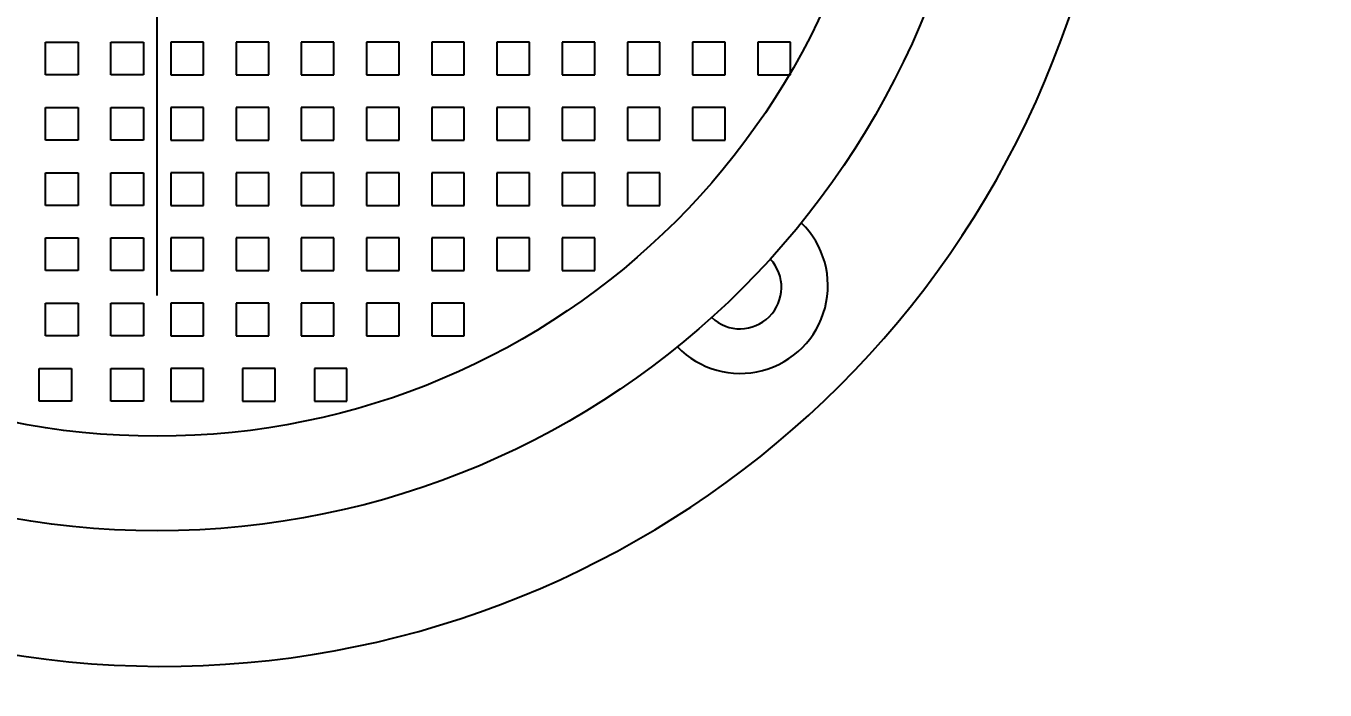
# Model space of a CAD drawing. Header units: millimetres. Extents: x 0 to 29400, y 0 to 20790.
# Drawn here: x 12153.1 to 12322.4, y 11348.7 to 11435.2 of the extents above; entities that cross this region are included whole.
import ezdxf

# ---------------------------------------------------------------- set-up
doc = ezdxf.new("R2010")
doc.units = ezdxf.units.MM
doc.header["$LTSCALE"] = 700
doc.linetypes.add('G', pattern=[2, 1.25, -0.25, 0.25, -0.25])
for name, color, linetype in [('01', 7, 'Continuous'), ('05', 142, 'G'), ('08', 1, 'Continuous')]:
    doc.layers.add(name, color=color, linetype=linetype)
doc.styles.get("Standard").update_dxf_attribs({"font": 'FZYTK.TTF', "width": 0.707})
doc.dimstyles.new('INTE', dxfattribs={"dimscale": 70, "dimtxt": 3.5, "dimasz": 3, "dimexe": 3, "dimexo": 0, "dimgap": 1, "dimtad": 1, "dimdec": 0, "dimdsep": 46, "dimtxsty": 'Standard', "dimcen": 0, "dimclrd": 1, "dimclre": 1, "dimclrt": 3, "dimaunit": 1, "dimadec": 0, "dimazin": 0, "dimtfac": 1, "dimtdec": 0, "dimtmove": 0, "dimatfit": 0, "dimfxl": 1, "dimarcsym": 0})

# ---------------------------------------------------------------- blocks, each defined once
blk = doc.blocks.new('*D853')
at = {"layer": '08', "color": 1, "lineweight": -2}
blk.add_line((15472.63, 12181.97), (6347.03, 8963.77), dxfattribs=at)
at = {"layer": '08', "color": 1}
blk.add_solid([(6335.39, 8996.77), (6358.67, 8930.76), (6148.98, 8893.92)], dxfattribs=at)
at = {"layer": 'DEFPOINTS', "color": 0}
for p in [(15472.63, 12181.97), (6148.98, 8893.92)]:
    blk.add_point(p, dxfattribs=at)
at = {"layer": '08', "color": 3, "insert": (7247.32, 9485.38), "char_height": 245, "attachment_point": 5, "rotation": 19.4255}
blk.add_mtext('R9886', dxfattribs=at)

msp = doc.modelspace()

# ---------------------------------------------------------------- linework, layer by layer
at = {"layer": '01'}
for p, q in [((12155.64, 11433.12), (12159.89, 11433.12)), ((12155.64, 11433.12), (12159.89, 11433.12)), ((12155.64, 11433.12), (12159.89, 11433.12)), ((12155.64, 11428.87), (12155.64, 11433.12)), ((12155.64, 11428.87), (12155.64, 11433.12)), ((12155.64, 11428.87), (12155.64, 11433.12)), ((12159.89, 11433.12), (12159.89, 11428.87)), ((12159.89, 11433.12), (12159.89, 11428.87)), ((12159.89, 11433.12), (12159.89, 11428.87)), ((12164.14, 11428.87), (12164.14, 11433.12)), ((12164.14, 11433.12), (12168.39, 11433.12)), ((12168.39, 11433.12), (12168.39, 11428.87)), ((12171.98, 11433.12), (12171.98, 11428.87)), ((12176.23, 11433.12), (12171.98, 11433.12)), ((12176.23, 11428.87), (12176.23, 11433.12)), ((12180.48, 11433.12), (12180.48, 11428.87)), ((12180.48, 11433.12), (12180.48, 11428.87)), ((12180.48, 11433.12), (12180.48, 11428.87)), ((12184.73, 11433.12), (12180.48, 11433.12)), ((12184.73, 11433.12), (12180.48, 11433.12)), ((12184.73, 11433.12), (12180.48, 11433.12)), ((12184.73, 11428.87), (12184.73, 11433.12)), ((12184.73, 11428.87), (12184.73, 11433.12)), ((12184.73, 11428.87), (12184.73, 11433.12)), ((12188.98, 11433.12), (12188.98, 11428.87)), ((12188.98, 11433.12), (12188.98, 11428.87)), ((12193.23, 11433.12), (12188.98, 11433.12)), ((12193.23, 11433.12), (12188.98, 11433.12)), ((12193.23, 11428.87), (12193.23, 11433.12)), ((12193.23, 11428.87), (12193.23, 11433.12)), ((12201.73, 11433.12), (12197.48, 11433.12)), ((12197.48, 11433.12), (12197.48, 11428.87)), ((12201.73, 11428.87), (12201.73, 11433.12)), ((12205.98, 11433.12), (12205.98, 11428.87)), ((12210.23, 11433.12), (12205.98, 11433.12)), ((12210.23, 11428.87), (12210.23, 11433.12)), ((12214.48, 11433.12), (12214.48, 11428.87)), ((12218.73, 11433.12), (12214.48, 11433.12)), ((12218.73, 11428.87), (12218.73, 11433.12)), ((12227.23, 11433.12), (12222.98, 11433.12)), ((12222.98, 11433.12), (12222.98, 11428.87)), ((12227.23, 11428.87), (12227.23, 11433.12)), ((12231.48, 11433.12), (12231.48, 11428.87)), ((12235.73, 11433.12), (12231.48, 11433.12)), ((12235.73, 11428.87), (12235.73, 11433.12)), ((12244.23, 11433.12), (12239.98, 11433.12)), ((12239.98, 11433.12), (12239.98, 11428.87)), ((12244.23, 11428.87), (12244.23, 11433.12)), ((12248.48, 11433.12), (12248.48, 11428.87)), ((12252.73, 11433.12), (12248.48, 11433.12)), ((12252.73, 11428.87), (12252.73, 11433.12)), ((12159.89, 11428.87), (12155.64, 11428.87)), ((12159.89, 11428.87), (12155.64, 11428.87)), ((12159.89, 11428.87), (12155.64, 11428.87)), ((12168.39, 11428.87), (12164.14, 11428.87)), ((12171.98, 11428.87), (12176.23, 11428.87)), ((12180.48, 11428.87), (12184.73, 11428.87)), ((12180.48, 11428.87), (12184.73, 11428.87)), ((12180.48, 11428.87), (12184.73, 11428.87)), ((12188.98, 11428.87), (12193.23, 11428.87)), ((12188.98, 11428.87), (12193.23, 11428.87)), ((12197.48, 11428.87), (12201.73, 11428.87)), ((12205.98, 11428.87), (12210.23, 11428.87)), ((12214.48, 11428.87), (12218.73, 11428.87)), ((12222.98, 11428.87), (12227.23, 11428.87)), ((12231.48, 11428.87), (12235.73, 11428.87)), ((12239.98, 11428.87), (12244.23, 11428.87)), ((12248.48, 11428.87), (12252.73, 11428.87)), ((12155.64, 11424.62), (12159.89, 11424.62)), ((12155.64, 11424.62), (12159.89, 11424.62)), ((12155.64, 11424.62), (12159.89, 11424.62)), ((12155.64, 11420.37), (12155.64, 11424.62)), ((12155.64, 11420.37), (12155.64, 11424.62)), ((12155.64, 11420.37), (12155.64, 11424.62)), ((12159.89, 11424.62), (12159.89, 11420.37)), ((12159.89, 11424.62), (12159.89, 11420.37)), ((12159.89, 11424.62), (12159.89, 11420.37)), ((12164.14, 11420.37), (12164.14, 11424.62)), ((12164.14, 11424.62), (12168.39, 11424.62)), ((12168.39, 11424.62), (12168.39, 11420.37)), ((12171.98, 11424.62), (12171.98, 11420.37)), ((12176.23, 11424.62), (12171.98, 11424.62)), ((12176.23, 11420.37), (12176.23, 11424.62)), ((12180.48, 11424.62), (12180.48, 11420.37)), ((12180.48, 11424.62), (12180.48, 11420.37)), ((12180.48, 11424.62), (12180.48, 11420.37)), ((12184.73, 11424.62), (12180.48, 11424.62)), ((12184.73, 11424.62), (12180.48, 11424.62)), ((12184.73, 11424.62), (12180.48, 11424.62)), ((12184.73, 11420.37), (12184.73, 11424.62)), ((12184.73, 11420.37), (12184.73, 11424.62)), ((12184.73, 11420.37), (12184.73, 11424.62)), ((12188.98, 11424.62), (12188.98, 11420.37)), ((12188.98, 11424.62), (12188.98, 11420.37)), ((12193.23, 11424.62), (12188.98, 11424.62)), ((12193.23, 11424.62), (12188.98, 11424.62)), ((12193.23, 11420.37), (12193.23, 11424.62)), ((12193.23, 11420.37), (12193.23, 11424.62)), ((12201.73, 11424.62), (12197.48, 11424.62)), ((12197.48, 11424.62), (12197.48, 11420.37)), ((12201.73, 11420.37), (12201.73, 11424.62)), ((12205.98, 11424.62), (12205.98, 11420.37)), ((12210.23, 11424.62), (12205.98, 11424.62)), ((12210.23, 11420.37), (12210.23, 11424.62)), ((12214.48, 11424.62), (12214.48, 11420.37)), ((12218.73, 11424.62), (12214.48, 11424.62)), ((12218.73, 11420.37), (12218.73, 11424.62)), ((12227.23, 11424.62), (12222.98, 11424.62)), ((12222.98, 11424.62), (12222.98, 11420.37)), ((12227.23, 11420.37), (12227.23, 11424.62)), ((12231.48, 11424.62), (12231.48, 11420.37)), ((12235.73, 11424.62), (12231.48, 11424.62)), ((12235.73, 11420.37), (12235.73, 11424.62)), ((12244.23, 11424.62), (12239.98, 11424.62)), ((12239.98, 11424.62), (12239.98, 11420.37)), ((12244.23, 11420.37), (12244.23, 11424.62)), ((12159.89, 11420.37), (12155.64, 11420.37)), ((12159.89, 11420.37), (12155.64, 11420.37)), ((12159.89, 11420.37), (12155.64, 11420.37)), ((12168.39, 11420.37), (12164.14, 11420.37)), ((12171.98, 11420.37), (12176.23, 11420.37)), ((12180.48, 11420.37), (12184.73, 11420.37)), ((12180.48, 11420.37), (12184.73, 11420.37)), ((12180.48, 11420.37), (12184.73, 11420.37)), ((12188.98, 11420.37), (12193.23, 11420.37)), ((12188.98, 11420.37), (12193.23, 11420.37)), ((12197.48, 11420.37), (12201.73, 11420.37)), ((12205.98, 11420.37), (12210.23, 11420.37)), ((12214.48, 11420.37), (12218.73, 11420.37)), ((12222.98, 11420.37), (12227.23, 11420.37)), ((12231.48, 11420.37), (12235.73, 11420.37)), ((12239.98, 11420.37), (12244.23, 11420.37)), ((12155.64, 11416.12), (12159.89, 11416.12)), ((12155.64, 11416.12), (12159.89, 11416.12)), ((12155.64, 11416.12), (12159.89, 11416.12)), ((12155.64, 11411.87), (12155.64, 11416.12)), ((12155.64, 11411.87), (12155.64, 11416.12)), ((12155.64, 11411.87), (12155.64, 11416.12)), ((12159.89, 11416.12), (12159.89, 11411.87)), ((12159.89, 11416.12), (12159.89, 11411.87)), ((12159.89, 11416.12), (12159.89, 11411.87)), ((12164.14, 11411.87), (12164.14, 11416.12)), ((12164.14, 11416.12), (12168.39, 11416.12)), ((12168.39, 11416.12), (12168.39, 11411.87)), ((12176.23, 11416.12), (12171.98, 11416.12)), ((12171.98, 11416.12), (12171.98, 11411.87)), ((12176.23, 11411.87), (12176.23, 11416.12)), ((12184.73, 11416.12), (12180.48, 11416.12)), ((12184.73, 11416.12), (12180.48, 11416.12)), ((12184.73, 11416.12), (12180.48, 11416.12)), ((12180.48, 11416.12), (12180.48, 11411.87)), ((12180.48, 11416.12), (12180.48, 11411.87)), ((12180.48, 11416.12), (12180.48, 11411.87)), ((12184.73, 11411.87), (12184.73, 11416.12)), ((12184.73, 11411.87), (12184.73, 11416.12)), ((12184.73, 11411.87), (12184.73, 11416.12)), ((12193.23, 11416.12), (12188.98, 11416.12)), ((12193.23, 11416.12), (12188.98, 11416.12)), ((12188.98, 11416.12), (12188.98, 11411.87)), ((12188.98, 11416.12), (12188.98, 11411.87)), ((12193.23, 11411.87), (12193.23, 11416.12)), ((12193.23, 11411.87), (12193.23, 11416.12)), ((12201.73, 11416.12), (12197.48, 11416.12)), ((12197.48, 11416.12), (12197.48, 11411.87)), ((12201.73, 11411.87), (12201.73, 11416.12)), ((12210.23, 11416.12), (12205.98, 11416.12)), ((12205.98, 11416.12), (12205.98, 11411.87)), ((12210.23, 11411.87), (12210.23, 11416.12)), ((12218.73, 11416.12), (12214.48, 11416.12)), ((12214.48, 11416.12), (12214.48, 11411.87)), ((12218.73, 11411.87), (12218.73, 11416.12)), ((12227.23, 11416.12), (12222.98, 11416.12)), ((12222.98, 11416.12), (12222.98, 11411.87)), ((12227.23, 11411.87), (12227.23, 11416.12)), ((12235.73, 11416.12), (12231.48, 11416.12)), ((12231.48, 11416.12), (12231.48, 11411.87)), ((12235.73, 11411.87), (12235.73, 11416.12)), ((12159.89, 11411.87), (12155.64, 11411.87)), ((12159.89, 11411.87), (12155.64, 11411.87)), ((12159.89, 11411.87), (12155.64, 11411.87)), ((12168.39, 11411.87), (12164.14, 11411.87)), ((12171.98, 11411.87), (12176.23, 11411.87)), ((12180.48, 11411.87), (12184.73, 11411.87)), ((12180.48, 11411.87), (12184.73, 11411.87)), ((12180.48, 11411.87), (12184.73, 11411.87)), ((12188.98, 11411.87), (12193.23, 11411.87)), ((12188.98, 11411.87), (12193.23, 11411.87)), ((12197.48, 11411.87), (12201.73, 11411.87)), ((12205.98, 11411.87), (12210.23, 11411.87)), ((12214.48, 11411.87), (12218.73, 11411.87)), ((12222.98, 11411.87), (12227.23, 11411.87)), ((12231.48, 11411.87), (12235.73, 11411.87)), ((12155.64, 11403.37), (12155.64, 11407.62)), ((12155.64, 11403.37), (12155.64, 11407.62)), ((12155.64, 11403.37), (12155.64, 11407.62)), ((12155.64, 11407.62), (12159.89, 11407.62)), ((12155.64, 11407.62), (12159.89, 11407.62)), ((12155.64, 11407.62), (12159.89, 11407.62)), ((12159.89, 11407.62), (12159.89, 11403.37)), ((12159.89, 11407.62), (12159.89, 11403.37)), ((12159.89, 11407.62), (12159.89, 11403.37)), ((12164.14, 11407.62), (12168.39, 11407.62)), ((12164.14, 11403.37), (12164.14, 11407.62)), ((12168.39, 11407.62), (12168.39, 11403.37)), ((12171.98, 11407.62), (12171.98, 11403.37)), ((12176.23, 11407.62), (12171.98, 11407.62)), ((12176.23, 11403.37), (12176.23, 11407.62)), ((12180.48, 11407.62), (12180.48, 11403.37)), ((12180.48, 11407.62), (12180.48, 11403.37)), ((12180.48, 11407.62), (12180.48, 11403.37)), ((12184.73, 11407.62), (12180.48, 11407.62)), ((12184.73, 11407.62), (12180.48, 11407.62)), ((12184.73, 11407.62), (12180.48, 11407.62)), ((12184.73, 11403.37), (12184.73, 11407.62)), ((12184.73, 11403.37), (12184.73, 11407.62)), ((12184.73, 11403.37), (12184.73, 11407.62)), ((12188.98, 11407.62), (12188.98, 11403.37)), ((12188.98, 11407.62), (12188.98, 11403.37)), ((12193.23, 11407.62), (12188.98, 11407.62)), ((12193.23, 11407.62), (12188.98, 11407.62)), ((12193.23, 11403.37), (12193.23, 11407.62)), ((12193.23, 11403.37), (12193.23, 11407.62)), ((12197.48, 11407.62), (12197.48, 11403.37)), ((12201.73, 11407.62), (12197.48, 11407.62)), ((12201.73, 11403.37), (12201.73, 11407.62)), ((12205.98, 11407.62), (12205.98, 11403.37)), ((12210.23, 11407.62), (12205.98, 11407.62)), ((12210.23, 11403.37), (12210.23, 11407.62)), ((12214.48, 11407.62), (12214.48, 11403.37)), ((12218.73, 11407.62), (12214.48, 11407.62)), ((12218.73, 11403.37), (12218.73, 11407.62)), ((12222.98, 11407.62), (12222.98, 11403.37)), ((12227.23, 11407.62), (12222.98, 11407.62)), ((12227.23, 11403.37), (12227.23, 11407.62)), ((12159.89, 11403.37), (12155.64, 11403.37)), ((12159.89, 11403.37), (12155.64, 11403.37)), ((12159.89, 11403.37), (12155.64, 11403.37)), ((12168.39, 11403.37), (12164.14, 11403.37)), ((12171.98, 11403.37), (12176.23, 11403.37)), ((12180.48, 11403.37), (12184.73, 11403.37)), ((12180.48, 11403.37), (12184.73, 11403.37)), ((12180.48, 11403.37), (12184.73, 11403.37)), ((12188.98, 11403.37), (12193.23, 11403.37)), ((12188.98, 11403.37), (12193.23, 11403.37)), ((12197.48, 11403.37), (12201.73, 11403.37)), ((12205.98, 11403.37), (12210.23, 11403.37)), ((12214.48, 11403.37), (12218.73, 11403.37)), ((12222.98, 11403.37), (12227.23, 11403.37)), ((12155.64, 11394.87), (12155.64, 11399.12)), ((12155.64, 11394.87), (12155.64, 11399.12)), ((12155.64, 11394.87), (12155.64, 11399.12)), ((12155.64, 11399.12), (12159.89, 11399.12)), ((12155.64, 11399.12), (12159.89, 11399.12)), ((12155.64, 11399.12), (12159.89, 11399.12)), ((12159.89, 11399.12), (12159.89, 11394.87)), ((12159.89, 11399.12), (12159.89, 11394.87)), ((12159.89, 11399.12), (12159.89, 11394.87)), ((12164.14, 11394.87), (12164.14, 11399.12)), ((12164.14, 11399.12), (12168.39, 11399.12)), ((12168.39, 11399.12), (12168.39, 11394.87)), ((12171.98, 11399.12), (12171.98, 11394.87)), ((12176.23, 11399.12), (12171.98, 11399.12)), ((12176.23, 11394.87), (12176.23, 11399.12)), ((12180.48, 11399.12), (12180.48, 11394.87)), ((12180.48, 11399.12), (12180.48, 11394.87)), ((12180.48, 11399.12), (12180.48, 11394.87)), ((12184.73, 11399.12), (12180.48, 11399.12)), ((12184.73, 11399.12), (12180.48, 11399.12)), ((12184.73, 11399.12), (12180.48, 11399.12)), ((12184.73, 11394.87), (12184.73, 11399.12)), ((12184.73, 11394.87), (12184.73, 11399.12)), ((12184.73, 11394.87), (12184.73, 11399.12)), ((12188.98, 11399.12), (12188.98, 11394.87)), ((12188.98, 11399.12), (12188.98, 11394.87)), ((12193.23, 11399.12), (12188.98, 11399.12)), ((12193.23, 11399.12), (12188.98, 11399.12)), ((12193.23, 11394.87), (12193.23, 11399.12)), ((12193.23, 11394.87), (12193.23, 11399.12)), ((12197.48, 11399.12), (12197.48, 11394.87)), ((12201.73, 11399.12), (12197.48, 11399.12)), ((12201.73, 11394.87), (12201.73, 11399.12)), ((12205.98, 11399.12), (12205.98, 11394.87)), ((12210.23, 11399.12), (12205.98, 11399.12)), ((12210.23, 11394.87), (12210.23, 11399.12)), ((12159.89, 11394.87), (12155.64, 11394.87)), ((12159.89, 11394.87), (12155.64, 11394.87)), ((12159.89, 11394.87), (12155.64, 11394.87)), ((12168.39, 11394.87), (12164.14, 11394.87)), ((12171.98, 11394.87), (12176.23, 11394.87)), ((12180.48, 11394.87), (12184.73, 11394.87)), ((12180.48, 11394.87), (12184.73, 11394.87)), ((12180.48, 11394.87), (12184.73, 11394.87)), ((12188.98, 11394.87), (12193.23, 11394.87)), ((12188.98, 11394.87), (12193.23, 11394.87)), ((12197.48, 11394.87), (12201.73, 11394.87)), ((12205.98, 11394.87), (12210.23, 11394.87)), ((12154.79, 11390.62), (12159.04, 11390.62)), ((12154.79, 11386.37), (12154.79, 11390.62)), ((12159.04, 11390.62), (12159.04, 11386.37)), ((12164.14, 11386.37), (12164.14, 11390.62)), ((12164.14, 11390.62), (12168.39, 11390.62)), ((12168.39, 11390.62), (12168.39, 11386.37)), ((12171.98, 11390.62), (12171.98, 11386.37)), ((12176.23, 11390.62), (12171.98, 11390.62)), ((12176.23, 11386.37), (12176.23, 11390.62)), ((12181.33, 11390.62), (12181.33, 11386.37)), ((12185.58, 11390.62), (12181.33, 11390.62)), ((12185.58, 11386.37), (12185.58, 11390.62)), ((12190.68, 11390.62), (12190.68, 11386.37)), ((12194.93, 11390.62), (12190.68, 11390.62)), ((12194.93, 11386.37), (12194.93, 11390.62)), ((12159.04, 11386.37), (12154.79, 11386.37)), ((12168.39, 11386.37), (12164.14, 11386.37)), ((12171.98, 11386.37), (12176.23, 11386.37)), ((12181.33, 11386.37), (12185.58, 11386.37)), ((12190.68, 11386.37), (12194.93, 11386.37))]:
    msp.add_line(p, q, dxfattribs=at)
for radius in [107.94, 95.62]:
    msp.add_circle((12170.18, 11477.4), radius, dxfattribs=at)
for centre, radius, start, end in [((12154.36, 11462.13), 225, 274.0326, 12.8453), ((12155.18, 11492.4), 255, 183.3723, 273.3723), ((12170.79, 11476.8), 125, 179.7234, 346.4488), ((12246.19, 11401.4), 11.43, 224.2007, 45.7993)]:
    msp.add_arc(centre, radius, start, end, dxfattribs=at)
at = {"layer": '01', "color": 7, "linetype": 'Continuous'}
msp.add_arc((12246.17, 11401.18), 5.4, 226.8024, 43.0193, dxfattribs=at)
at = {"layer": '05'}
msp.add_line((12170.18, 11400.11), (12170.18, 11554.69), dxfattribs=at)

# ---------------------------------------------------------------- dimensions: what is measured, and where the dimension line sits
at = {"layer": '08'}
dim = msp.add_radius_dim(center=(15472.63, 12181.97), mpoint=(6148.98, 8893.92), dimstyle='INTE', dxfattribs=at)
dim.commit()
dim.dimension.update_dxf_attribs({"geometry": '*D853', "text_midpoint": (7311.34, 9303.84), "dimtype": 164})

doc.saveas('drawing.dxf')
